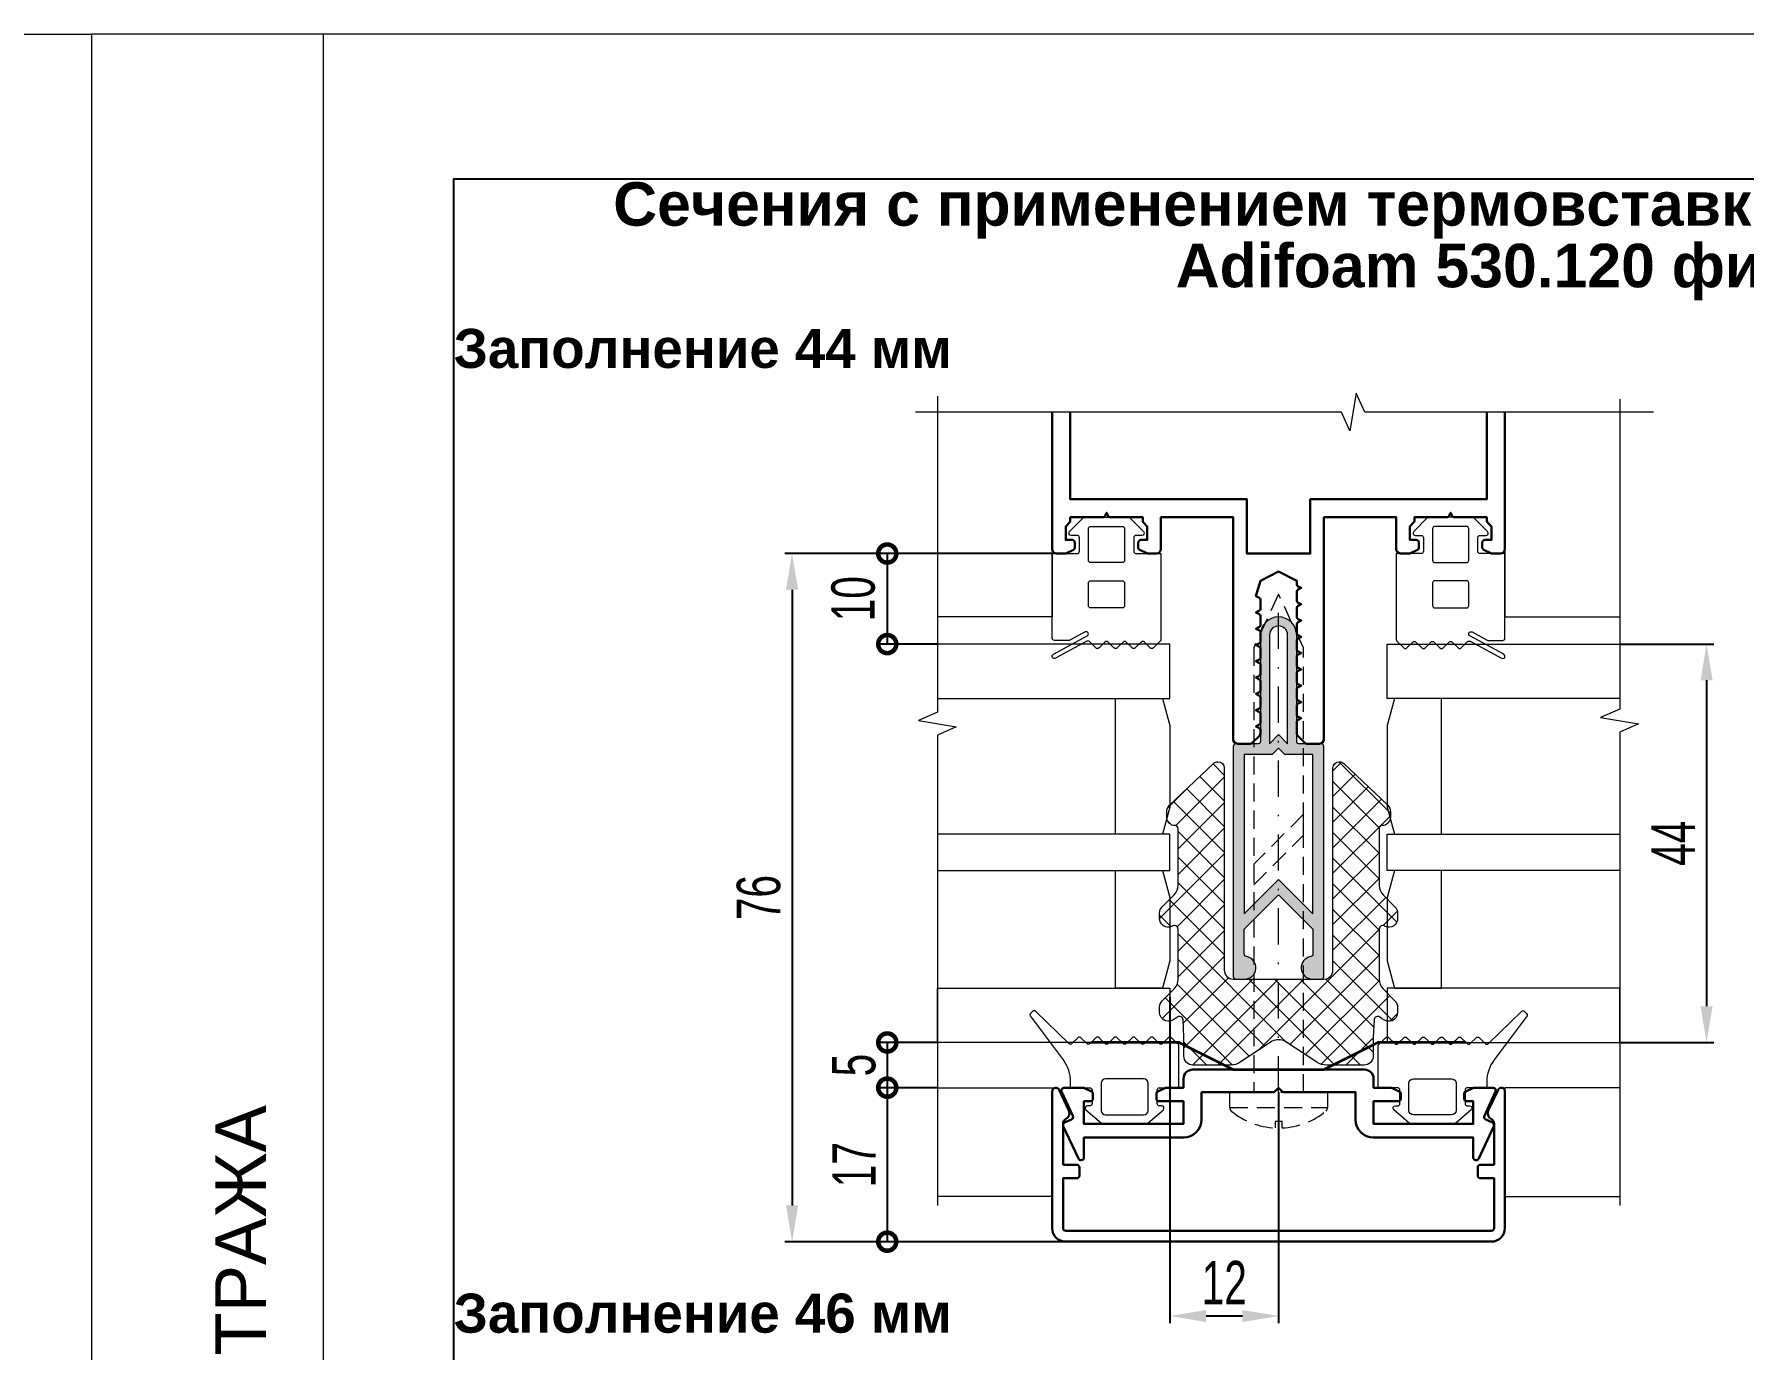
# Model space of a CAD drawing. Extents: x -37 to 8820, y -336 to 478.
# Drawn here: x 4826 to 4944.1, y 206.2 to 297 of the extents above; entities that cross this region are included whole.
import ezdxf

# ---------------------------------------------------------------- set-up
doc = ezdxf.new("R2010")
doc.units = 0
doc.header["$LTSCALE"] = 5
doc.linetypes.add('DASHDOT', pattern=[1, 0.5, -0.25, 0, -0.25])
doc.linetypes.add('HIDDEN', pattern=[0.375, 0.25, -0.125])
doc.layers.get('0').update_dxf_attribs({"linetype": 'CONTINUOUS', "lineweight": 30})
doc.layers.get('DEFPOINTS').update_dxf_attribs({"linetype": 'CONTINUOUS'})
for name, color, linetype, lineweight in [('1', 6, 'DASHDOT', 13), ('2', 3, 'HIDDEN', 13), ('Dimentions', 5, 'CONTINUOUS', 15), ('Glass', 5, 'CONTINUOUS', 20), ('Герлен', 7, 'CONTINUOUS', 60), ('Зигзаг', 1, 'CONTINUOUS', 15), ('Конструкции', 252, 'CONTINUOUS', 20), ('Рамки', 1, 'CONTINUOUS', 15), ('Текстовый', 7, 'CONTINUOUS', 9), ('Уплотнители', 1, 'CONTINUOUS', 20), ('Штриховка', 1, 'CONTINUOUS', 5)]:
    doc.layers.add(name, color=color, linetype=linetype, lineweight=lineweight)
doc.layers.add('Скрытые', color=14, linetype='CONTINUOUS', plot=False)
doc.styles.add('3', font='RUSS.SHX', dxfattribs={"width": 0.7, "height": 3})
doc.styles.add('Каталожный', font='arial.ttf', dxfattribs={"height": 2.5})
doc.styles.add('Фирм', font='arial.ttf', dxfattribs={"height": 3.5})
doc.dimstyles.new('MX1_6', dxfattribs={"dimtxt": 3, "dimasz": 2.5, "dimexe": 0.5, "dimexo": 0, "dimgap": 0.8, "dimtad": 1, "dimlfac": 1.6, "dimdsep": 46, "dimtxsty": '3', "dimcen": 0, "dimclrd": 256, "dimclre": 256, "dimclrt": 256, "dimaunit": 1, "dimadec": 0, "dimazin": 0, "dimtfac": 1, "dimtmove": 0, "dimatfit": 1, "dimfxl": 1, "dimtvp": 1, "dimtolj": 1, "dimtzin": 0, "dimarcsym": 0})

# ---------------------------------------------------------------- blocks, each defined once
blk = doc.blocks.new('*D531')
at = {"layer": 'DEFPOINTS', "color": 0, "linetype": 'Continuous', "transparency": 16777216}
for p in [(4935.48, 254.9), (4935.48, 227.4), (4941.48, 227.4)]:
    blk.add_point(p, dxfattribs=at)
at = {"layer": 'Dimentions', "linetype": 'Continuous', "lineweight": -2, "transparency": 16777216}
for p, q in [((4935.48, 254.9), (4941.98, 254.9)), ((4941.48, 252.4), (4941.48, 229.9)), ((4935.48, 227.4), (4941.98, 227.4))]:
    blk.add_line(p, q, dxfattribs=at)
at = {"layer": 'Dimentions', "linetype": 'Continuous', "transparency": 16777216}
for points in [[(4941.07, 252.4), (4941.9, 252.4), (4941.48, 254.9)], [(4941.07, 229.9), (4941.9, 229.9), (4941.48, 227.4)]]:
    blk.add_solid(points, dxfattribs=at)
at = {"layer": 'Dimentions', "linetype": 'Continuous', "transparency": 16777216, "insert": (4939.18, 241.15), "char_height": 3, "attachment_point": 5, "rotation": 90, "style": '3'}
blk.add_mtext('\\A1;44', dxfattribs=at)
blk = doc.blocks.new('_DotSmall')
at = {"color": 0, "linetype": 'ByBlock', "const_width": 0.5}
blk.add_lwpolyline([(-0.0625, 0, 1), (0.0625, 0, 1)], format="xyb", close=True, dxfattribs=at)
blk = doc.blocks.new('*D532')
at = {"layer": 'DEFPOINTS', "color": 0, "linetype": 'Continuous', "transparency": 16777216}
for p in [(4888.39, 227.4), (4884.93, 224.28), (4888.39, 224.28)]:
    blk.add_point(p, dxfattribs=at)
at = {"layer": 'Dimentions', "linetype": 'Continuous', "lineweight": -2, "transparency": 16777216}
for p, q in [((4888.39, 227.4), (4884.43, 227.4)), ((4884.93, 227.4), (4884.93, 224.28)), ((4888.39, 224.28), (4884.43, 224.28))]:
    blk.add_line(p, q, dxfattribs=at)
at = {"layer": 'Dimentions', "linetype": 'Continuous', "lineweight": -2, "transparency": 16777216, "xscale": 2.5, "yscale": 2.5, "zscale": 2.5}
for p, rotation in [((4884.93, 227.4), 90), ((4884.93, 224.28), 270)]:
    blk.add_blockref('_DotSmall', p, dxfattribs=dict(at, rotation=rotation))
at = {"layer": 'Dimentions', "linetype": 'Continuous', "transparency": 16777216, "insert": (4882.63, 225.84), "char_height": 3, "attachment_point": 5, "rotation": 90, "style": '3'}
blk.add_mtext('\\A1;5', dxfattribs=at)
blk = doc.blocks.new('*D533')
at = {"layer": 'DEFPOINTS', "color": 0, "linetype": 'Continuous', "transparency": 16777216}
for p in [(4888.39, 224.28), (4884.93, 213.65), (4898.38, 213.65)]:
    blk.add_point(p, dxfattribs=at)
at = {"layer": 'Dimentions', "linetype": 'Continuous', "lineweight": -2, "transparency": 16777216}
for p, q in [((4888.39, 224.28), (4884.43, 224.28)), ((4884.93, 224.28), (4884.93, 213.65)), ((4898.38, 213.65), (4884.43, 213.65))]:
    blk.add_line(p, q, dxfattribs=at)
at = {"layer": 'Dimentions', "linetype": 'Continuous', "lineweight": -2, "transparency": 16777216, "xscale": 2.5, "yscale": 2.5, "zscale": 2.5}
for p, rotation in [((4884.93, 224.28), 90), ((4884.93, 213.65), 270)]:
    blk.add_blockref('_DotSmall', p, dxfattribs=dict(at, rotation=rotation))
at = {"layer": 'Dimentions', "linetype": 'Continuous', "transparency": 16777216, "insert": (4882.63, 218.96), "char_height": 3, "attachment_point": 5, "rotation": 90, "style": '3'}
blk.add_mtext('\\A1;17', dxfattribs=at)
blk = doc.blocks.new('*D534')
at = {"layer": 'DEFPOINTS', "color": 0, "linetype": 'Continuous', "transparency": 16777216}
for p in [(4896.63, 261.15), (4884.93, 254.9), (4888.39, 254.9)]:
    blk.add_point(p, dxfattribs=at)
at = {"layer": 'Dimentions', "linetype": 'Continuous', "lineweight": -2, "transparency": 16777216}
for p, q in [((4896.63, 261.15), (4884.43, 261.15)), ((4884.93, 261.15), (4884.93, 254.9)), ((4888.39, 254.9), (4884.43, 254.9))]:
    blk.add_line(p, q, dxfattribs=at)
at = {"layer": 'Dimentions', "linetype": 'Continuous', "lineweight": -2, "transparency": 16777216, "xscale": 2.5, "yscale": 2.5, "zscale": 2.5}
for p, rotation in [((4884.93, 261.15), 90), ((4884.93, 254.9), 270)]:
    blk.add_blockref('_DotSmall', p, dxfattribs=dict(at, rotation=rotation))
at = {"layer": 'Dimentions', "linetype": 'Continuous', "transparency": 16777216, "insert": (4882.59, 258.03), "char_height": 3, "attachment_point": 5, "rotation": 90, "style": '3'}
blk.add_mtext('\\A1;10', dxfattribs=at)
blk = doc.blocks.new('*D535')
at = {"layer": 'DEFPOINTS', "color": 0, "linetype": 'Continuous', "transparency": 16777216}
for p in [(4896.63, 261.15), (4878.36, 213.65), (4897.25, 213.65)]:
    blk.add_point(p, dxfattribs=at)
at = {"layer": 'Dimentions', "linetype": 'Continuous', "lineweight": -2, "transparency": 16777216}
for p, q in [((4896.63, 261.15), (4877.86, 261.15)), ((4878.36, 258.65), (4878.36, 216.15)), ((4897.25, 213.65), (4877.86, 213.65))]:
    blk.add_line(p, q, dxfattribs=at)
at = {"layer": 'Dimentions', "linetype": 'Continuous', "transparency": 16777216}
for points in [[(4877.94, 258.65), (4878.78, 258.65), (4878.36, 261.15)], [(4877.94, 216.15), (4878.78, 216.15), (4878.36, 213.65)]]:
    blk.add_solid(points, dxfattribs=at)
at = {"layer": 'Dimentions', "linetype": 'Continuous', "transparency": 16777216, "insert": (4876.06, 237.4), "char_height": 3, "attachment_point": 5, "rotation": 90, "style": '3'}
blk.add_mtext('\\A1;76', dxfattribs=at)
blk = doc.blocks.new('*D541')
at = {"layer": 'DEFPOINTS', "color": 0, "linetype": 'Continuous', "transparency": 16777216}
for p in [(4904.44, 230.53), (4911.94, 223.96), (4911.94, 208.52)]:
    blk.add_point(p, dxfattribs=at)
at = {"layer": 'Dimentions', "linetype": 'Continuous', "lineweight": -2, "transparency": 16777216}
for p, q in [((4904.44, 230.53), (4904.44, 208.02)), ((4911.94, 223.96), (4911.94, 208.02)), ((4906.94, 208.52), (4909.44, 208.52))]:
    blk.add_line(p, q, dxfattribs=at)
at = {"layer": 'Dimentions', "linetype": 'Continuous', "transparency": 16777216}
for points in [[(4906.94, 208.93), (4906.94, 208.1), (4904.44, 208.52)], [(4909.44, 208.93), (4909.44, 208.1), (4911.94, 208.52)]]:
    blk.add_solid(points, dxfattribs=at)
at = {"layer": 'Dimentions', "linetype": 'Continuous', "transparency": 16777216, "insert": (4908.19, 210.82), "char_height": 3, "attachment_point": 5, "style": '3'}
blk.add_mtext('\\A1;12', dxfattribs=at)

msp = doc.modelspace()

# ---------------------------------------------------------------- hatches: boundary and pattern name
at = {"layer": 'Штриховка'}
h = msp.add_hatch(color=256, dxfattribs=at)
edge = h.paths.add_edge_path(flags=16)
edge.add_line((4911.9397, 248.6503), (4912.5647, 248.0253))
edge.add_line((4912.5647, 248.0253), (4912.5647, 255.5253))
edge.add_arc((4911.9397, 255.5253), 0.625, 0, 180)
edge.add_line((4911.3147, 255.5253), (4911.3147, 248.0253))
edge.add_line((4911.3147, 248.0253), (4911.9397, 248.6503))
h.paths.add_polyline_path([(4912.3791, 247.2753), (4911.9397, 247.7146), (4911.5004, 247.2753), (4909.5647, 247.2753), (4909.5647, 236.2734), (4911.9397, 238.6484), (4914.3147, 236.2734), (4914.3147, 247.2753)], flags=16)
edge = h.paths.add_edge_path()
edge.add_line((4914.8772, 248.0253), (4913.346, 248.0253))
edge.add_arc((4913.346, 248.1815), 0.1562, 180, 270, ccw=False)
edge.add_line((4913.1897, 248.1815), (4913.1897, 252.2753))
edge.add_arc((4913.096, 252.4003), 0.1562, 306.869898, 413.130102)
edge.add_line((4913.1897, 252.5253), (4913.1897, 255.5253))
edge.add_arc((4911.9397, 255.5253), 1.25, 0, 180)
edge.add_line((4910.6897, 255.5253), (4910.6897, 252.5253))
edge.add_arc((4910.7835, 252.4003), 0.1562, 126.869898, 233.130102)
edge.add_line((4910.6897, 252.2753), (4910.6897, 248.1815))
edge.add_arc((4910.5335, 248.1815), 0.1562, -90, 0, ccw=False)
edge.add_line((4910.5335, 248.0253), (4909.0022, 248.0253))
edge.add_arc((4909.0022, 247.8378), 0.1875, 90, 180)
edge.add_line((4908.8147, 247.8378), (4908.8147, 231.9628))
edge.add_arc((4909.0022, 231.9628), 0.1875, 180, 270)
edge.add_line((4909.0022, 231.7753), (4909.596, 231.7753))
edge.add_arc((4909.596, 232.5565), 0.7812, 270, 440.718201)
edge.add_arc((4909.7522, 233.5126), 0.1875, 180, 260.718201, ccw=False)
edge.add_line((4909.5647, 233.5126), (4909.5647, 235.2128))
edge.add_line((4909.5647, 235.2128), (4911.9397, 237.5878))
edge.add_line((4911.9397, 237.5878), (4914.3147, 235.2128))
edge.add_line((4914.3147, 235.2128), (4914.3147, 233.5126))
edge.add_arc((4914.1272, 233.5126), 0.1875, -80.718201, 0, ccw=False)
edge.add_arc((4914.2835, 232.5565), 0.7813, 99.281799, 270)
edge.add_line((4914.2835, 231.7753), (4914.8772, 231.7753))
edge.add_arc((4914.8772, 231.9628), 0.1875, 270, 360)
edge.add_line((4915.0647, 231.9628), (4915.0647, 247.8378))
edge.add_arc((4914.8772, 247.8378), 0.1875, 0, 90)
at = {"layer": 'Штриховка', "lineweight": 5}
h = msp.add_hatch(dxfattribs=at)
h.set_pattern_fill('NET', color=256, scale=10, angle=45, style=0)
h.set_pattern_definition([(45, (616.1166, 2589.8425), (-0.88388348, 0.88388348), []), (135, (616.1166, 2589.8425), (-0.88388348, -0.88388348), [])])
edge = h.paths.add_edge_path()
edge.add_arc((4916.1335, 246.3378), 0.4375, 45, 90, ccw=False)
edge.add_line((4916.4429, 246.6471), (4919.4754, 243.7708))
edge.add_arc((4919.0335, 243.3289), 0.625, 0, 45, ccw=False)
edge.add_line((4919.6585, 243.3289), (4919.6585, 242.9754))
edge.add_arc((4919.0424, 242.9723), 0.6161, -75.309061, 0.28096, ccw=False)
edge.add_arc((4919.1272, 242.1368), 0.25, 73.39845, 180)
edge.add_line((4918.8772, 242.1368), (4918.8772, 238.261))
edge.add_arc((4919.8147, 238.261), 0.9375, 180, 225)
edge.add_line((4919.1518, 237.5981), (4919.9754, 236.7745))
edge.add_arc((4919.5335, 236.3326), 0.625, 0, 45, ccw=False)
edge.add_line((4920.1585, 236.3326), (4920.1585, 235.979))
edge.add_arc((4919.5335, 235.979), 0.625, 248.459594, 360, ccw=False)
edge.add_arc((4919.1272, 235.2209), 0.25, 45, 180)
edge.add_line((4918.8772, 235.2209), (4918.8772, 231.7647))
edge.add_arc((4919.8147, 231.7647), 0.9375, 180, 225)
edge.add_line((4919.1518, 231.1018), (4919.9754, 230.2782))
edge.add_arc((4919.5335, 229.8363), 0.625, 0, 45, ccw=False)
edge.add_line((4920.1585, 229.8363), (4920.1585, 229.4827))
edge.add_arc((4919.5335, 229.4827), 0.625, -135, 0, ccw=False)
edge.add_line((4919.0915, 229.0408), (4918.9276, 229.1568))
edge.add_arc((4918.7832, 228.9527), 0.25, 54.716356, 177.011206)
edge.add_line((4918.5335, 228.9658), (4918.471, 227.7686))
edge.add_line((4918.471, 227.7686), (4918.471, 226.4628))
edge.add_arc((4917.846, 226.4628), 0.625, -90, 0, ccw=False)
edge.add_line((4917.846, 225.8378), (4917.6897, 225.8378))
edge.add_line((4917.6897, 225.8378), (4915.2662, 225.8378))
edge.add_arc((4915.2662, 227.0878), 1.25, 236.745633, 270, ccw=False)
edge.add_line((4914.5807, 226.0425), (4912.3762, 227.4881))
edge.add_arc((4911.9397, 226.6324), 0.9605, 62.973316, 117.026684)
edge.add_line((4911.5033, 227.4881), (4909.2988, 226.0425))
edge.add_arc((4908.6133, 227.0878), 1.25, 270, 303.254367, ccw=False)
edge.add_line((4908.6133, 225.8378), (4906.1897, 225.8378))
edge.add_line((4906.1897, 225.8378), (4906.0335, 225.8378))
edge.add_arc((4906.0335, 226.4628), 0.625, 180, 270, ccw=False)
edge.add_line((4905.4085, 226.4628), (4905.4085, 227.7686))
edge.add_line((4905.4085, 227.7686), (4905.346, 228.9658))
edge.add_arc((4905.0963, 228.9527), 0.25, 2.988794, 125.283644)
edge.add_line((4904.9519, 229.1568), (4904.7879, 229.0408))
edge.add_arc((4904.346, 229.4827), 0.625, 180, 315, ccw=False)
edge.add_line((4903.721, 229.4827), (4903.721, 229.8363))
edge.add_arc((4904.346, 229.8363), 0.625, 135, 180, ccw=False)
edge.add_line((4903.904, 230.2782), (4904.7277, 231.1018))
edge.add_arc((4904.0647, 231.7647), 0.9375, 315, 360)
edge.add_line((4905.0022, 231.7647), (4905.0022, 235.2209))
edge.add_arc((4904.7522, 235.2209), 0.25, 360, 495)
edge.add_arc((4904.346, 235.979), 0.625, 180, 291.540406, ccw=False)
edge.add_line((4903.721, 235.979), (4903.721, 236.3326))
edge.add_arc((4904.346, 236.3326), 0.625, 135, 180, ccw=False)
edge.add_line((4903.904, 236.7745), (4904.7277, 237.5981))
edge.add_arc((4904.0647, 238.261), 0.9375, 315, 360)
edge.add_line((4905.0022, 238.261), (4905.0022, 242.1368))
edge.add_arc((4904.7522, 242.1368), 0.25, 360, 466.60155)
edge.add_arc((4904.837, 242.9723), 0.6161, 179.71904, 255.309061, ccw=False)
edge.add_line((4904.221, 242.9754), (4904.221, 243.3289))
edge.add_arc((4904.846, 243.3289), 0.625, 135, 180, ccw=False)
edge.add_line((4904.404, 243.7708), (4907.4366, 246.6471))
edge.add_arc((4907.746, 246.3378), 0.4375, 90, 135, ccw=False)
edge.add_line((4907.746, 246.7753), (4907.7522, 246.7753))
edge.add_arc((4907.7522, 246.3378), 0.4375, 0, 90, ccw=False)
edge.add_line((4908.1897, 246.3378), (4908.1897, 232.4003))
edge.add_arc((4908.8147, 232.4003), 0.625, 180, 270)
edge.add_line((4908.8147, 231.7753), (4911.9397, 231.7753))
edge.add_line((4911.9397, 231.7753), (4915.0647, 231.7753))
edge.add_arc((4915.0647, 232.4003), 0.625, 270, 360)
edge.add_line((4915.6897, 232.4003), (4915.6897, 246.3378))
edge.add_arc((4916.1272, 246.3378), 0.4375, 90, 180, ccw=False)

# ---------------------------------------------------------------- linework, layer by layer
msp.add_lwpolyline([(4896.3147, 270.9141), (4896.3147, 261.4628, 0.41421356), (4896.6272, 261.1503), (4897.208, 261.1503, 0.11643382), (4897.2918, 261.1701), (4897.7736, 261.411, 0.28407904), (4897.8772, 261.5787), (4897.8772, 261.9003, 0.41421356), (4897.6897, 262.0878), (4897.2522, 262.0878), (4897.2522, 263.0253), (4897.5098, 263.2829, 0.19891237), (4897.5647, 263.4155), (4897.5647, 263.6503), (4899.7926, 263.6503, 0.28407904), (4899.9603, 263.7539), (4900.0647, 263.9628), (4900.1692, 263.7539, 0.28407904), (4900.3369, 263.6503), (4902.5647, 263.6503), (4902.5647, 263.4155, 0.19891237), (4902.6197, 263.2829), (4902.8772, 263.0253), (4902.8772, 262.0878), (4902.4397, 262.0878, 0.41421356), (4902.2522, 261.9003), (4902.2522, 261.5787, 0.28407904), (4902.3559, 261.411), (4902.8377, 261.1701, 0.11643382), (4902.9215, 261.1503), (4903.5022, 261.1503, 0.41421356), (4903.8147, 261.4628), (4903.8147, 263.6503), (4908.8147, 263.6503), (4908.8147, 248.3378, 0.41421356), (4909.1272, 248.0253), (4909.9871, 248.0253, 0.19891237), (4910.1197, 248.0802), (4910.6348, 248.5954, 0.19891237), (4910.6897, 248.728), (4910.6897, 248.9407, 0.28407904), (4910.5861, 249.1084), (4910.3772, 249.2128), (4910.5861, 249.3172, 0.28407904), (4910.6897, 249.4849), (4910.6897, 250.0657, 0.28407904), (4910.5861, 250.2334), (4910.3772, 250.3378), (4910.5861, 250.4422, 0.28407904), (4910.6897, 250.6099), (4910.6897, 251.1907, 0.28407904), (4910.5861, 251.3584), (4910.3772, 251.4628), (4910.5861, 251.5672, 0.28407904), (4910.6897, 251.7349), (4910.6897, 252.3157, 0.28407904), (4910.5861, 252.4834), (4910.3772, 252.5878), (4910.5861, 252.6922, 0.28407904), (4910.6897, 252.8599), (4910.6897, 253.4407, 0.28407904), (4910.5861, 253.6084), (4910.3772, 253.7128), (4910.5861, 253.8172, 0.28407904), (4910.6897, 253.9849), (4910.6897, 254.5657, 0.28407904), (4910.5861, 254.7334), (4910.3772, 254.8378), (4910.5861, 254.9422, 0.28407904), (4910.6897, 255.1099), (4910.6897, 255.6907, 0.28407904), (4910.5861, 255.8584), (4910.3772, 255.9628), (4910.5861, 256.0672, 0.28407904), (4910.6897, 256.2349), (4910.6897, 256.8157, 0.28407904), (4910.5861, 256.9834), (4910.3772, 257.0878), (4910.5861, 257.1922, 0.28407904), (4910.6897, 257.3599), (4910.6897, 257.9407, 0.28407904), (4910.5861, 258.1084), (4910.3772, 258.2128), (4910.6897, 259.2753), (4911.9397, 259.9003), (4913.1897, 259.2753), (4913.1897, 259.0474, 0.28407904), (4913.2934, 258.8797), (4913.5022, 258.7753), (4913.2934, 258.6709, 0.28407904), (4913.1897, 258.5032), (4913.1897, 257.9224, 0.28407904), (4913.2934, 257.7547), (4913.5022, 257.6503), (4913.2934, 257.5459, 0.28407904), (4913.1897, 257.3782), (4913.1897, 256.7974, 0.28407904), (4913.2934, 256.6297), (4913.5022, 256.5253), (4913.2934, 256.4209, 0.28407904), (4913.1897, 256.2532), (4913.1897, 255.6724, 0.28407904), (4913.2934, 255.5047), (4913.5022, 255.4003), (4913.2934, 255.2959, 0.28407904), (4913.1897, 255.1282), (4913.1897, 254.5474, 0.28407904), (4913.2934, 254.3797), (4913.5022, 254.2753), (4913.2934, 254.1709, 0.28407904), (4913.1897, 254.0032), (4913.1897, 253.4224, 0.28407904), (4913.2934, 253.2547), (4913.5022, 253.1503), (4913.2934, 253.0459, 0.28407904), (4913.1897, 252.8782), (4913.1897, 252.2974, 0.28407904), (4913.2934, 252.1297), (4913.5022, 252.0253), (4913.2934, 251.9209, 0.28407904), (4913.1897, 251.7532), (4913.1897, 251.1724, 0.28407904), (4913.2934, 251.0047), (4913.5022, 250.9003), (4913.2934, 250.7959, 0.28407904), (4913.1897, 250.6282), (4913.1897, 250.0474, 0.28407904), (4913.2934, 249.8797), (4913.5022, 249.7753), (4913.2934, 249.6709, 0.28407904), (4913.1897, 249.5032), (4913.1897, 248.728, 0.19891237), (4913.2447, 248.5954), (4913.7598, 248.0802, 0.19891237), (4913.8924, 248.0253), (4914.7522, 248.0253, 0.41421356), (4915.0647, 248.3378), (4915.0647, 263.6503), (4920.0647, 263.6503), (4920.0647, 261.4628, 0.41421356), (4920.3772, 261.1503), (4920.958, 261.1503, 0.11643382), (4921.0418, 261.1701), (4921.5236, 261.411, 0.28407904), (4921.6272, 261.5787), (4921.6272, 261.9003, 0.41421356), (4921.4397, 262.0878), (4921.0022, 262.0878), (4921.0022, 263.0253), (4921.2598, 263.2829, 0.19891237), (4921.3147, 263.4155), (4921.3147, 263.6503), (4923.5426, 263.6503, 0.28407904), (4923.7103, 263.7539), (4923.8147, 263.9628), (4923.9192, 263.7539, 0.28407904), (4924.0869, 263.6503), (4926.3147, 263.6503), (4926.3147, 263.4155, 0.19891237), (4926.3697, 263.2829), (4926.6272, 263.0253), (4926.6272, 262.0878), (4926.1897, 262.0878, 0.41421356), (4926.0022, 261.9003), (4926.0022, 261.5787, 0.28407904), (4926.1059, 261.411), (4926.5877, 261.1701, 0.11643382), (4926.6715, 261.1503), (4927.2522, 261.1503, 0.41421356), (4927.5647, 261.4628), (4927.5647, 270.9141)], format="xyb")
msp.add_lwpolyline([(4897.5647, 270.9141), (4897.5647, 264.9003), (4909.7522, 264.9003), (4909.7522, 261.1503), (4914.1272, 261.1503), (4914.1272, 264.9003), (4926.3147, 264.9003), (4926.3147, 270.9141)])
for points in [[(4897.0823, 221.6214, -0.41421356), (4897.173, 221.8705), (4897.6448, 222.0905, 0.41421356), (4897.7355, 222.3397), (4896.9573, 224.0085, -0.54861879), (4897.1272, 224.2753), (4898.458, 224.2753, -0.11643382), (4898.5418, 224.2555), (4899.0236, 224.0146, -0.28407904), (4899.1272, 223.8469), (4899.1272, 223.5253, -0.41421356), (4898.9397, 223.3378), (4898.5022, 223.3378), (4898.5022, 221.7753), (4905.3772, 221.7753), (4905.3772, 223.3378), (4903.6897, 223.3378, -0.41421356), (4903.5022, 223.5253), (4903.5022, 223.8469, -0.28407904), (4903.6059, 224.0146), (4904.0877, 224.2555, -0.11643382), (4904.1715, 224.2753), (4905.3772, 224.2753), (4905.3772, 224.9003, -0.41421356), (4906.0022, 225.5253), (4917.8772, 225.5253, -0.41421356), (4918.5022, 224.9003), (4918.5022, 224.2753), (4919.708, 224.2753, -0.11643382), (4919.7918, 224.2555), (4920.2736, 224.0146, -0.28407904), (4920.3772, 223.8469), (4920.3772, 223.5253, -0.41421356), (4920.1897, 223.3378), (4918.5022, 223.3378), (4918.5022, 221.7753), (4925.3772, 221.7753), (4925.3772, 223.3378), (4924.9397, 223.3378, -0.41421356), (4924.7522, 223.5253), (4924.7522, 223.8469, -0.28407904), (4924.8559, 224.0146), (4925.3377, 224.2555, -0.11643382), (4925.4215, 224.2753), (4926.7522, 224.2753, -0.54861879), (4926.9222, 224.0085), (4926.144, 222.3397, 0.41421356), (4926.2347, 222.0905), (4926.7065, 221.8705, -0.41421356), (4926.7972, 221.6214), (4925.7537, 219.3835, -0.29147342), (4925.5837, 219.2753), (4925.5647, 219.2753, -0.41421356), (4925.3772, 219.4628), (4925.3772, 220.8378), (4918.5022, 220.8378, -0.41421356), (4917.2522, 222.0878), (4917.2522, 223.9628), (4912.3299, 223.9628, -0.19891237), (4912.1973, 224.0177), (4911.9397, 224.2753), (4911.6822, 224.0177, -0.19891237), (4911.5496, 223.9628), (4906.6272, 223.9628), (4906.6272, 222.0878, -0.41421356), (4905.3772, 220.8378), (4898.5022, 220.8378), (4898.5022, 219.4628, -0.41421356), (4898.3147, 219.2753), (4898.2957, 219.2753, -0.29147342), (4898.1258, 219.3835)], [(4897.0647, 218.9628), (4897.0647, 221.7886, -0.27973928), (4897.2667, 222.1213, 0.40155944), (4897.4613, 222.6943), (4896.7913, 224.1309, 0.80258485), (4896.3147, 224.0253), (4896.3147, 214.5878, 0.41421356), (4897.2522, 213.6503), (4926.6272, 213.6503, 0.41421356), (4927.5647, 214.5878), (4927.5647, 224.0253, 0.80258485), (4927.0882, 224.1309), (4926.4182, 222.6943, 0.40155944), (4926.6128, 222.1213, -0.27973928), (4926.8147, 221.7886), (4926.8147, 218.9628), (4925.8772, 218.9628, 0.41421356), (4925.6897, 218.7753), (4925.6897, 218.2128, 0.41421356), (4925.8772, 218.0253), (4926.8147, 218.0253), (4926.8147, 214.5878, -0.41421356), (4926.6272, 214.4003), (4897.2522, 214.4003, -0.41421356), (4897.0647, 214.5878), (4897.0647, 218.0253), (4898.0022, 218.0253, 0.41421356), (4898.1897, 218.2128), (4898.1897, 218.7753, 0.41421356), (4898.0022, 218.9628)]]:
    msp.add_lwpolyline(points, format="xyb", close=True)
at = {"layer": '1'}
msp.add_line((4911.9397, 223.9628), (4911.9397, 258.3378), dxfattribs=at)
at = {"layer": '2'}
msp.add_line((4908.5647, 222.9067), (4915.3147, 222.9067), dxfattribs=at)
for points in [[(4913.6585, 223.9628), (4913.6585, 254.6519), (4911.9397, 258.3378), (4910.221, 254.6519), (4910.221, 223.9628)], [(4910.221, 238.2787), (4913.6585, 241.7162), (4913.6585, 243.1485), (4910.221, 239.711)]]:
    msp.add_lwpolyline(points, close=True, dxfattribs=at)
msp.add_lwpolyline([(4911.6941, 221.4999, -0.16184886), (4908.6784, 222.6657, -0.22388754), (4908.5647, 222.9067), (4908.5647, 223.9628), (4915.3147, 223.9628), (4915.3147, 222.9067, -0.22388754), (4915.2011, 222.6657, -0.16184886), (4912.1854, 221.4999), (4912.1854, 221.9376), (4911.6941, 221.9376)], format="xyb", close=True, dxfattribs=at)
at = {"layer": 'Dimentions', "linetype": 'Continuous'}
msp.add_line((4846, 297), (4846, 0), dxfattribs=at)
at = {"layer": 'Glass'}
for points in [[(4888.3946, 251.1503), (4904.4397, 251.1503), (4904.4397, 254.9003), (4888.3946, 254.9003)], [(4935.4849, 251.1503), (4919.4397, 251.1503), (4919.4397, 254.9003), (4935.4849, 254.9003)], [(4903.9373, 241.7753), (4900.6897, 241.7753), (4900.6897, 251.1503), (4903.9373, 251.1503), (4904.4397, 249.2753), (4904.4397, 243.6503)], [(4919.9421, 241.7753), (4923.1897, 241.7753), (4923.1897, 251.1503), (4919.9421, 251.1503), (4919.4397, 249.2753), (4919.4397, 243.6503)], [(4888.3946, 239.2753), (4904.4397, 239.2753), (4904.4397, 241.7753), (4888.3946, 241.7753)], [(4935.4849, 239.2753), (4919.4397, 239.2753), (4919.4397, 241.7753), (4935.4849, 241.7753)], [(4903.9373, 231.1503), (4900.6897, 231.1503), (4900.6897, 239.2753), (4903.9373, 239.2753), (4904.4397, 237.4003), (4904.4397, 233.0253)], [(4919.9421, 231.1503), (4923.1897, 231.1503), (4923.1897, 239.2753), (4919.9421, 239.2753), (4919.4397, 237.4003), (4919.4397, 233.0253)], [(4888.3946, 231.1503), (4904.4397, 231.1503), (4904.4397, 227.4003), (4888.3946, 227.4003)], [(4935.4849, 231.1503), (4919.4397, 231.1503), (4919.4397, 227.4003), (4935.4849, 227.4003)]]:
    msp.add_lwpolyline(points, close=True, dxfattribs=at)
at = {"layer": 'Герлен', "ltscale": 2, "const_width": 0.1875}
msp.add_lwpolyline([(4899.0022, 227.4003), (4905.0647, 227.4003), (4908.8147, 225.5253), (4915.0647, 225.5253), (4918.8147, 227.4003), (4924.8772, 227.4003)], dxfattribs=at)
at = {"layer": 'Зигзаг'}
for points in [[(4937.8235, 270.9141), (4917.8824, 270.9141), (4917.3015, 272.232), (4916.8659, 269.6193), (4916.2834, 270.9141), (4886.884, 270.9141)], [(4888.3946, 272.0195), (4888.3946, 250.2054), (4887.0767, 249.6246), (4889.6894, 249.1889), (4888.3946, 248.6064), (4888.3946, 216.1577)], [(4935.4849, 271.8125), (4935.4849, 250.4125), (4934.167, 249.8316), (4936.7797, 249.396), (4935.4849, 248.8135), (4935.4849, 216.1577)]]:
    msp.add_lwpolyline(points, dxfattribs=at)
at = {"layer": 'Конструкции'}
for points in [[(4896.3147, 270.9141), (4896.3147, 256.7753), (4888.3946, 256.7753)], [(4927.5647, 270.9141), (4927.5647, 256.7753), (4935.4849, 256.7753)], [(4888.3946, 224.2753), (4896.3147, 224.2753), (4896.3147, 216.7753), (4888.3946, 216.7753)], [(4935.4849, 224.2753), (4927.5647, 224.2753), (4927.5647, 216.7753), (4935.4849, 216.7753)]]:
    msp.add_lwpolyline(points, dxfattribs=at)
at = {"layer": 'Рамки', "linetype": 'Continuous'}
for points in [[(4620, 297), (4830, 297), (4830, 0), (4620, 0)], [(5040, 297), (4830, 297), (4830, 0), (5040, 0)]]:
    msp.add_lwpolyline(points, close=True, dxfattribs=at)
at = {"layer": 'Скрытые', "linetype": 'Continuous'}
msp.add_lwpolyline([(5020, 10), (5020, 287), (4855, 287), (4855, 10)], close=True, dxfattribs=at)
at = {"layer": 'Уплотнители'}
for points in [[(4898.584, 255.7361), (4897.5389, 255.1692, -0.12491271), (4897.4644, 255.1503), (4896.471, 255.1503, -0.41421356), (4896.3147, 255.3065), (4896.3147, 261.1503), (4898.0335, 261.1503, 0.41421356), (4898.1897, 261.3065), (4898.1897, 262.244, 0.41421356), (4898.0335, 262.4003), (4897.6272, 262.4003, -0.66858666), (4897.5169, 262.6671), (4898.4565, 263.6046, -0.19861919), (4898.5669, 263.6503), (4901.5626, 263.6503, -0.19861919), (4901.673, 263.6046), (4902.6126, 262.6671, -0.66858666), (4902.5022, 262.4003), (4902.096, 262.4003, 0.41421356), (4901.9397, 262.244), (4901.9397, 261.3065, 0.41421356), (4902.096, 261.1503), (4903.8147, 261.1503), (4903.8147, 255.215, -0.19891237), (4903.769, 255.1045), (4903.3002, 254.6358, -0.41421356), (4903.0793, 254.6358), (4902.6752, 255.0398, 0.41421356), (4902.4543, 255.0398), (4902.0502, 254.6358, -0.41421356), (4901.8293, 254.6358), (4901.4252, 255.0398, 0.41421356), (4901.2043, 255.0398), (4900.8002, 254.6358, -0.41421356), (4900.5793, 254.6358), (4900.1752, 255.0398, 0.41421356), (4899.9543, 255.0398), (4899.5502, 254.6358, -0.41421356), (4899.3293, 254.6358), (4898.8972, 255.0678, 0.33207606), (4898.7122, 255.0947), (4896.5455, 253.9192, -1), (4896.3965, 254.1939), (4898.733, 255.4615, 1)], [(4925.2955, 255.7361), (4926.3405, 255.1692, 0.12491271), (4926.4151, 255.1503), (4927.4085, 255.1503, 0.41421356), (4927.5647, 255.3065), (4927.5647, 261.1503), (4925.846, 261.1503, -0.41421356), (4925.6897, 261.3065), (4925.6897, 262.244, -0.41421356), (4925.846, 262.4003), (4926.2522, 262.4003, 0.66858666), (4926.3626, 262.6671), (4925.423, 263.6046, 0.19861919), (4925.3126, 263.6503), (4922.3169, 263.6503, 0.19861919), (4922.2065, 263.6046), (4921.2669, 262.6671, 0.66858666), (4921.3772, 262.4003), (4921.7835, 262.4003, -0.41421356), (4921.9397, 262.244), (4921.9397, 261.3065, -0.41421356), (4921.7835, 261.1503), (4920.0647, 261.1503), (4920.0647, 255.215, 0.19891237), (4920.1105, 255.1045), (4920.5793, 254.6358, 0.41421356), (4920.8002, 254.6358), (4921.2043, 255.0398, -0.41421356), (4921.4252, 255.0398), (4921.8293, 254.6358, 0.41421356), (4922.0502, 254.6358), (4922.4543, 255.0398, -0.41421356), (4922.6752, 255.0398), (4923.0793, 254.6358, 0.41421356), (4923.3002, 254.6358), (4923.7043, 255.0398, -0.41421356), (4923.9252, 255.0398), (4924.3293, 254.6358, 0.41421356), (4924.5502, 254.6358), (4924.9823, 255.0678, -0.33207606), (4925.1673, 255.0947), (4927.334, 253.9192, 1), (4927.483, 254.1939), (4925.1465, 255.4615, -1)], [(4898.971, 263.0253), (4901.1585, 263.0253, -0.41421356), (4901.3147, 262.869), (4901.3147, 260.6815, -0.41421356), (4901.1585, 260.5253), (4898.971, 260.5253, -0.41421356), (4898.8147, 260.6815), (4898.8147, 262.869, -0.41421356)], [(4924.9085, 263.0253), (4922.721, 263.0253, 0.41421356), (4922.5647, 262.869), (4922.5647, 260.6815, 0.41421356), (4922.721, 260.5253), (4924.9085, 260.5253, 0.41421356), (4925.0647, 260.6815), (4925.0647, 262.869, 0.41421356)], [(4898.971, 259.2753), (4901.1585, 259.2753, -0.41421356), (4901.3147, 259.119), (4901.3147, 257.5565, -0.41421356), (4901.1585, 257.4003), (4898.971, 257.4003, -0.41421356), (4898.8147, 257.5565), (4898.8147, 259.119, -0.41421356)], [(4924.9085, 259.2753), (4922.721, 259.2753, 0.41421356), (4922.5647, 259.119), (4922.5647, 257.5565, 0.41421356), (4922.721, 257.4003), (4924.9085, 257.4003, 0.41421356), (4925.0647, 257.5565), (4925.0647, 259.119, 0.41421356)], [(4914.8772, 248.0253), (4913.346, 248.0253, -0.41421356), (4913.1897, 248.1815), (4913.1897, 252.2753, 0.5), (4913.1897, 252.5253), (4913.1897, 255.5253, 1), (4910.6897, 255.5253), (4910.6897, 252.5253, 0.5), (4910.6897, 252.2753), (4910.6897, 248.1815, -0.41421356), (4910.5335, 248.0253), (4909.0022, 248.0253, 0.41421356), (4908.8147, 247.8378), (4908.8147, 231.9628, 0.41421356), (4909.0022, 231.7753), (4909.596, 231.7753, 0.92211283), (4909.722, 233.3276, -0.36752318), (4909.5647, 233.5126), (4909.5647, 235.2128), (4911.9397, 237.5878), (4914.3147, 235.2128), (4914.3147, 233.5126, -0.36752318), (4914.1575, 233.3276, 0.92211283), (4914.2835, 231.7753), (4914.8772, 231.7753, 0.41421356), (4915.0647, 231.9628), (4915.0647, 247.8378, 0.41421356)], [(4911.9397, 248.6503), (4912.5647, 248.0253), (4912.5647, 255.5253, 1), (4911.3147, 255.5253), (4911.3147, 248.0253), (4911.9397, 248.6503)], [(4903.721, 223.0253, -0.41421356), (4903.5647, 223.1815), (4903.5647, 224.119, -0.41421356), (4903.721, 224.2753), (4905.0647, 224.2753), (4905.0647, 227.1632, 0.19891237), (4905.0281, 227.2516), (4904.5502, 227.7295, 0.41421356), (4904.3293, 227.7295), (4903.9252, 227.3255, -0.41421356), (4903.7043, 227.3255), (4903.3002, 227.7295, 0.41421356), (4903.0793, 227.7295), (4902.6752, 227.3255, -0.41421356), (4902.4543, 227.3255), (4902.0502, 227.7295, 0.41421356), (4901.8293, 227.7295), (4901.4252, 227.3255, -0.41421356), (4901.2043, 227.3255), (4900.8002, 227.7295, 0.41421356), (4900.5793, 227.7295), (4900.1752, 227.3255, -0.41421356), (4899.9543, 227.3255), (4899.5502, 227.7295, 0.41421356), (4899.3293, 227.7295), (4898.9252, 227.3255, -0.41421356), (4898.7043, 227.3255), (4898.3002, 227.7295, 0.41421356), (4898.0793, 227.7295), (4897.6752, 227.3255, -0.41421356), (4897.4543, 227.3255), (4895.1752, 229.5398, 0.41421356), (4894.9543, 229.5398), (4894.8229, 229.4085, 0.29253821), (4894.7868, 229.244), (4897.0676, 226.1908, -0.16178775), (4897.5647, 224.6946), (4897.5647, 224.2753), (4898.9085, 224.2753, -0.41421356), (4899.0647, 224.119), (4899.0647, 223.1815, -0.41421356), (4898.9085, 223.0253), (4898.7522, 223.0253, 0.66858666), (4898.6419, 222.7584), (4899.7065, 221.8209, 0.19861919), (4899.8169, 221.7753), (4902.8126, 221.7753, 0.19861919), (4902.923, 221.8209), (4903.9876, 222.7584, 0.66858666), (4903.8772, 223.0253)], [(4920.1585, 223.0253, 0.41421356), (4920.3147, 223.1815), (4920.3147, 224.119, 0.41421356), (4920.1585, 224.2753), (4918.8147, 224.2753), (4918.8147, 227.1632, -0.19891237), (4918.8514, 227.2516), (4919.3293, 227.7295, -0.41421356), (4919.5502, 227.7295), (4919.9543, 227.3255, 0.41421356), (4920.1752, 227.3255), (4920.5793, 227.7295, -0.41421356), (4920.8002, 227.7295), (4921.2043, 227.3255, 0.41421356), (4921.4252, 227.3255), (4921.8293, 227.7295, -0.41421356), (4922.0502, 227.7295), (4922.4543, 227.3255, 0.41421356), (4922.6752, 227.3255), (4923.0793, 227.7295, -0.41421356), (4923.3002, 227.7295), (4923.7043, 227.3255, 0.41421356), (4923.9252, 227.3255), (4924.3293, 227.7295, -0.41421356), (4924.5502, 227.7295), (4924.9543, 227.3255, 0.41421356), (4925.1752, 227.3255), (4925.5793, 227.7295, -0.41421356), (4925.8002, 227.7295), (4926.2043, 227.3255, 0.41421356), (4926.4252, 227.3255), (4928.7043, 229.5398, -0.41421356), (4928.9252, 229.5398), (4929.0565, 229.4085, -0.29253821), (4929.0927, 229.244), (4926.8119, 226.1908, 0.16178775), (4926.3147, 224.6946), (4926.3147, 224.2753), (4924.971, 224.2753, 0.41421356), (4924.8147, 224.119), (4924.8147, 223.1815, 0.41421356), (4924.971, 223.0253), (4925.1272, 223.0253, -0.66858666), (4925.2376, 222.7584), (4924.173, 221.8209, -0.19861919), (4924.0626, 221.7753), (4921.0669, 221.7753, -0.19861919), (4920.9565, 221.8209), (4919.8919, 222.7584, -0.66858666), (4920.0022, 223.0253)], [(4900.0022, 222.4003), (4902.6272, 222.4003, 0.41421356), (4902.9397, 222.7128), (4902.9397, 224.5878, 0.41421356), (4902.6272, 224.9003), (4900.0022, 224.9003, 0.41421356), (4899.6897, 224.5878), (4899.6897, 222.7128, 0.41421356)], [(4923.8772, 222.4003), (4921.2522, 222.4003, -0.41421356), (4920.9397, 222.7128), (4920.9397, 224.5878, -0.41421356), (4921.2522, 224.9003), (4923.8772, 224.9003, -0.41421356), (4924.1897, 224.5878), (4924.1897, 222.7128, -0.41421356)]]:
    msp.add_lwpolyline(points, format="xyb", close=True, dxfattribs=at)
msp.add_lwpolyline([(4916.1335, 246.7753, -0.19891237), (4916.4429, 246.6471), (4919.4754, 243.7708, -0.19891237), (4919.6585, 243.3289), (4919.6585, 242.9754, -0.34232788), (4919.1987, 242.3764, 0.50186314), (4918.8772, 242.1368), (4918.8772, 238.261, 0.19891237), (4919.1518, 237.5981), (4919.9754, 236.7745, -0.19891237), (4920.1585, 236.3326), (4920.1585, 235.979, -0.52913987), (4919.304, 235.3977, 0.66817864), (4918.8772, 235.2209), (4918.8772, 231.7647, 0.19891237), (4919.1518, 231.1018), (4919.9754, 230.2782, -0.19891237), (4920.1585, 229.8363), (4920.1585, 229.4827, -0.66817864), (4919.0915, 229.0408), (4918.9276, 229.1568, 0.59077925), (4918.5335, 228.9658), (4918.471, 227.7686), (4918.471, 226.4628, -0.41421356), (4917.846, 225.8378), (4917.6897, 225.8378), (4915.2662, 225.8378, -0.1461265), (4914.5807, 226.0425), (4912.3762, 227.4881, 0.24032506), (4911.5033, 227.4881), (4909.2988, 226.0425, -0.1461265), (4908.6133, 225.8378), (4906.1897, 225.8378), (4906.0335, 225.8378, -0.41421356), (4905.4085, 226.4628), (4905.4085, 227.7686), (4905.346, 228.9658, 0.59077925), (4904.9519, 229.1568), (4904.7879, 229.0408, -0.66817864), (4903.721, 229.4827), (4903.721, 229.8363, -0.19891237), (4903.904, 230.2782), (4904.7277, 231.1018, 0.19891237), (4905.0022, 231.7647), (4905.0022, 235.2209, 0.66817864), (4904.5755, 235.3977, -0.52913987), (4903.721, 235.979), (4903.721, 236.3326, -0.19891237), (4903.904, 236.7745), (4904.7277, 237.5981, 0.19891237), (4905.0022, 238.261), (4905.0022, 242.1368, 0.50186314), (4904.6808, 242.3764, -0.34232788), (4904.221, 242.9754), (4904.221, 243.3289, -0.19891237), (4904.404, 243.7708), (4907.4366, 246.6471, -0.19891237), (4907.746, 246.7753), (4907.7522, 246.7753, -0.41421356), (4908.1897, 246.3378), (4908.1897, 232.4003, 0.41421356), (4908.8147, 231.7753), (4911.9397, 231.7753), (4915.0647, 231.7753, 0.41421356), (4915.6897, 232.4003), (4915.6897, 246.3378, -0.41421356), (4916.1272, 246.7753)], format="xyb", dxfattribs=at)
msp.add_lwpolyline([(4912.3791, 247.2753), (4911.9397, 247.7146), (4911.5004, 247.2753), (4909.5647, 247.2753), (4909.5647, 236.2734), (4911.9397, 238.6484), (4914.3147, 236.2734), (4914.3147, 247.2753)], close=True, dxfattribs=at)

# ---------------------------------------------------------------- texts
at = {"layer": 'Текстовый', "style": 'Фирм'}
msp.add_text('ОСНОВНЫЕ  СЕЧЕНИЯ  ВИТРАЖА', height=3.5, rotation=90, dxfattribs=at).set_placement((4842.0431, 140.6503))
at = {"layer": 'Текстовый', "linetype": 'Continuous', "insert": (4937.5, 282.7033), "char_height": 3, "width": 165, "attachment_point": 5, "line_spacing_factor": 0.85, "style": 'Каталожный'}
msp.add_mtext('{\\fArial|b1|i0|c204|p34;Сечения с применением термовставки из вспененного полиэтилена\\PAdifoam 530.120 фирмы ADITIM}', dxfattribs=at)
at = {"layer": 'Текстовый', "linetype": 'Continuous', "char_height": 2.7, "width": 42.664921, "attachment_point": 1, "style": 'Каталожный'}
for s, insert in [('\\pxql;{\\fArial|b1|i0|c204|p34;Заполнение 44 мм}', (4855, 276.6605)), ('\\pxql;{\\fArial|b1|i0|c204|p34;Заполнение 46 мм}', (4855, 210.0655))]:
    msp.add_mtext(s, dxfattribs=dict(at, insert=insert))

# ---------------------------------------------------------------- dimensions: what is measured, and where the dimension line sits
at = {"layer": 'Dimentions', "linetype": 'Continuous'}
for base, p1, p2, picture, middle in [((4878.3599, 213.6503), (4896.6272, 261.1503), (4897.2522, 213.6503), '*D535', (4876.0599, 237.4003)), ((4941.4826, 227.4003), (4935.4849, 254.9003), (4935.4849, 227.4003), '*D531', (4939.1826, 241.1503))]:
    dim = msp.add_linear_dim(base=base, p1=p1, p2=p2, angle=90, dimstyle='MX1_6', dxfattribs=at)
    dim.commit()
    dim.dimension.update_dxf_attribs({"geometry": picture, "text_midpoint": middle})
for base, p1, p2, picture, middle in [((4884.9299, 254.9032), (4896.6272, 261.1503), (4888.3946, 254.9032), '*D534', (4882.587, 258.0267)), ((4884.9299, 224.2753), (4888.3946, 227.4032), (4888.3946, 224.2753), '*D532', (4882.6299, 225.8392)), ((4884.9299, 213.6503), (4888.3946, 224.2753), (4898.3844, 213.6503), '*D533', (4882.6299, 218.9628))]:
    dim = msp.add_linear_dim(base=base, p1=p1, p2=p2, angle=90, dimstyle='MX1_6', override={"dimdec": 0, "dimblk1": 'DotSmall', "dimblk2": 'DotSmall', "dimsah": 1}, dxfattribs=at)
    dim.commit()
    dim.dimension.update_dxf_attribs({"geometry": picture, "text_midpoint": middle})
dim = msp.add_linear_dim(base=(4911.9397, 208.5152), p1=(4904.4397, 230.5253), p2=(4911.9397, 223.9628), dimstyle='MX1_6', dxfattribs=at)
dim.commit()
dim.dimension.update_dxf_attribs({"geometry": '*D541', "text_midpoint": (4908.1897, 210.8152)})

doc.saveas('drawing.dxf')
